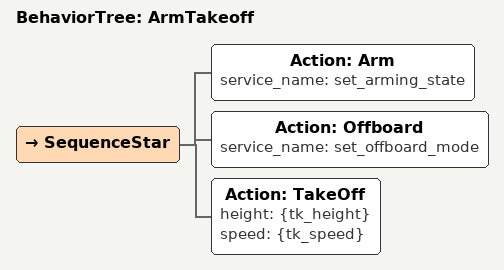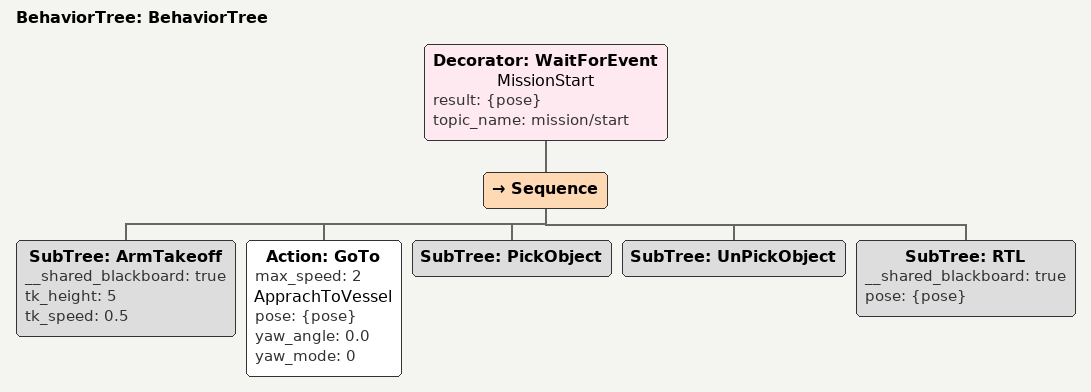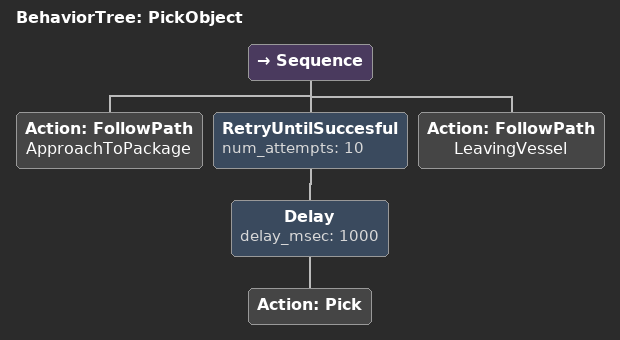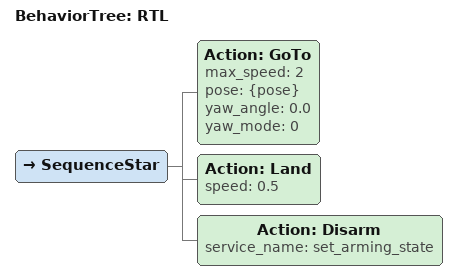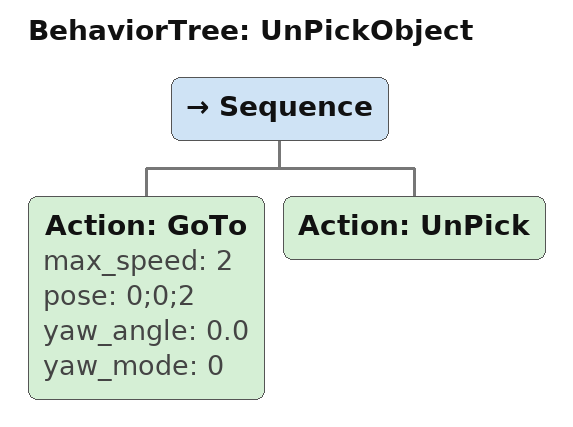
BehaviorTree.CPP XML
<?xml version="1.0"?>
<root main_tree_to_execute="BehaviorTree">
    <BehaviorTree ID="ArmTakeoff">
        <SequenceStar>
            <Action ID="Arm" service_name="set_arming_state"/>
            <Action ID="Offboard" service_name="set_offboard_mode"/>
            <Action ID="TakeOff" height="{tk_height}" speed="{tk_speed}"/>
        </SequenceStar>
    </BehaviorTree>
    <BehaviorTree ID="BehaviorTree">
        <Decorator ID="WaitForEvent" name="MissionStart" result="{pose}" topic_name="mission/start">
            <Sequence>
                <SubTree ID="ArmTakeoff" __shared_blackboard="true" tk_height="5" tk_speed="0.5"/>
                <Action ID="GoTo" max_speed="2" name="ApprachToVessel" pose="{pose}" yaw_angle="0.0" yaw_mode="0"/>
                <SubTree ID="PickObject"/>
                <SubTree ID="UnPickObject"/>
                <SubTree ID="RTL" __shared_blackboard="true" pose="{pose}"/>
            </Sequence>
        </Decorator>
    </BehaviorTree>
    <BehaviorTree ID="PickObject">
        <Sequence>
            <Action ID="FollowPath" name="ApproachToPackage"/>
            <RetryUntilSuccesful num_attempts="10">
                <Delay delay_msec="1000">
                    <Action ID="Pick"/>
                </Delay>
            </RetryUntilSuccesful>
            <Action ID="FollowPath" name="LeavingVessel"/>
        </Sequence>
    </BehaviorTree>
    <BehaviorTree ID="RTL">
        <SequenceStar>
            <Action ID="GoTo" max_speed="2" pose="{pose}" yaw_angle="0.0" yaw_mode="0"/>
            <Action ID="Land" speed="0.5"/>
            <Action ID="Disarm" service_name="set_arming_state"/>
        </SequenceStar>
    </BehaviorTree>
    <BehaviorTree ID="UnPickObject">
        <Sequence>
            <Action ID="GoTo" max_speed="2" pose="0;0;2" yaw_angle="0.0" yaw_mode="0"/>
            <Action ID="UnPick"/>
        </Sequence>
    </BehaviorTree>
</root>
